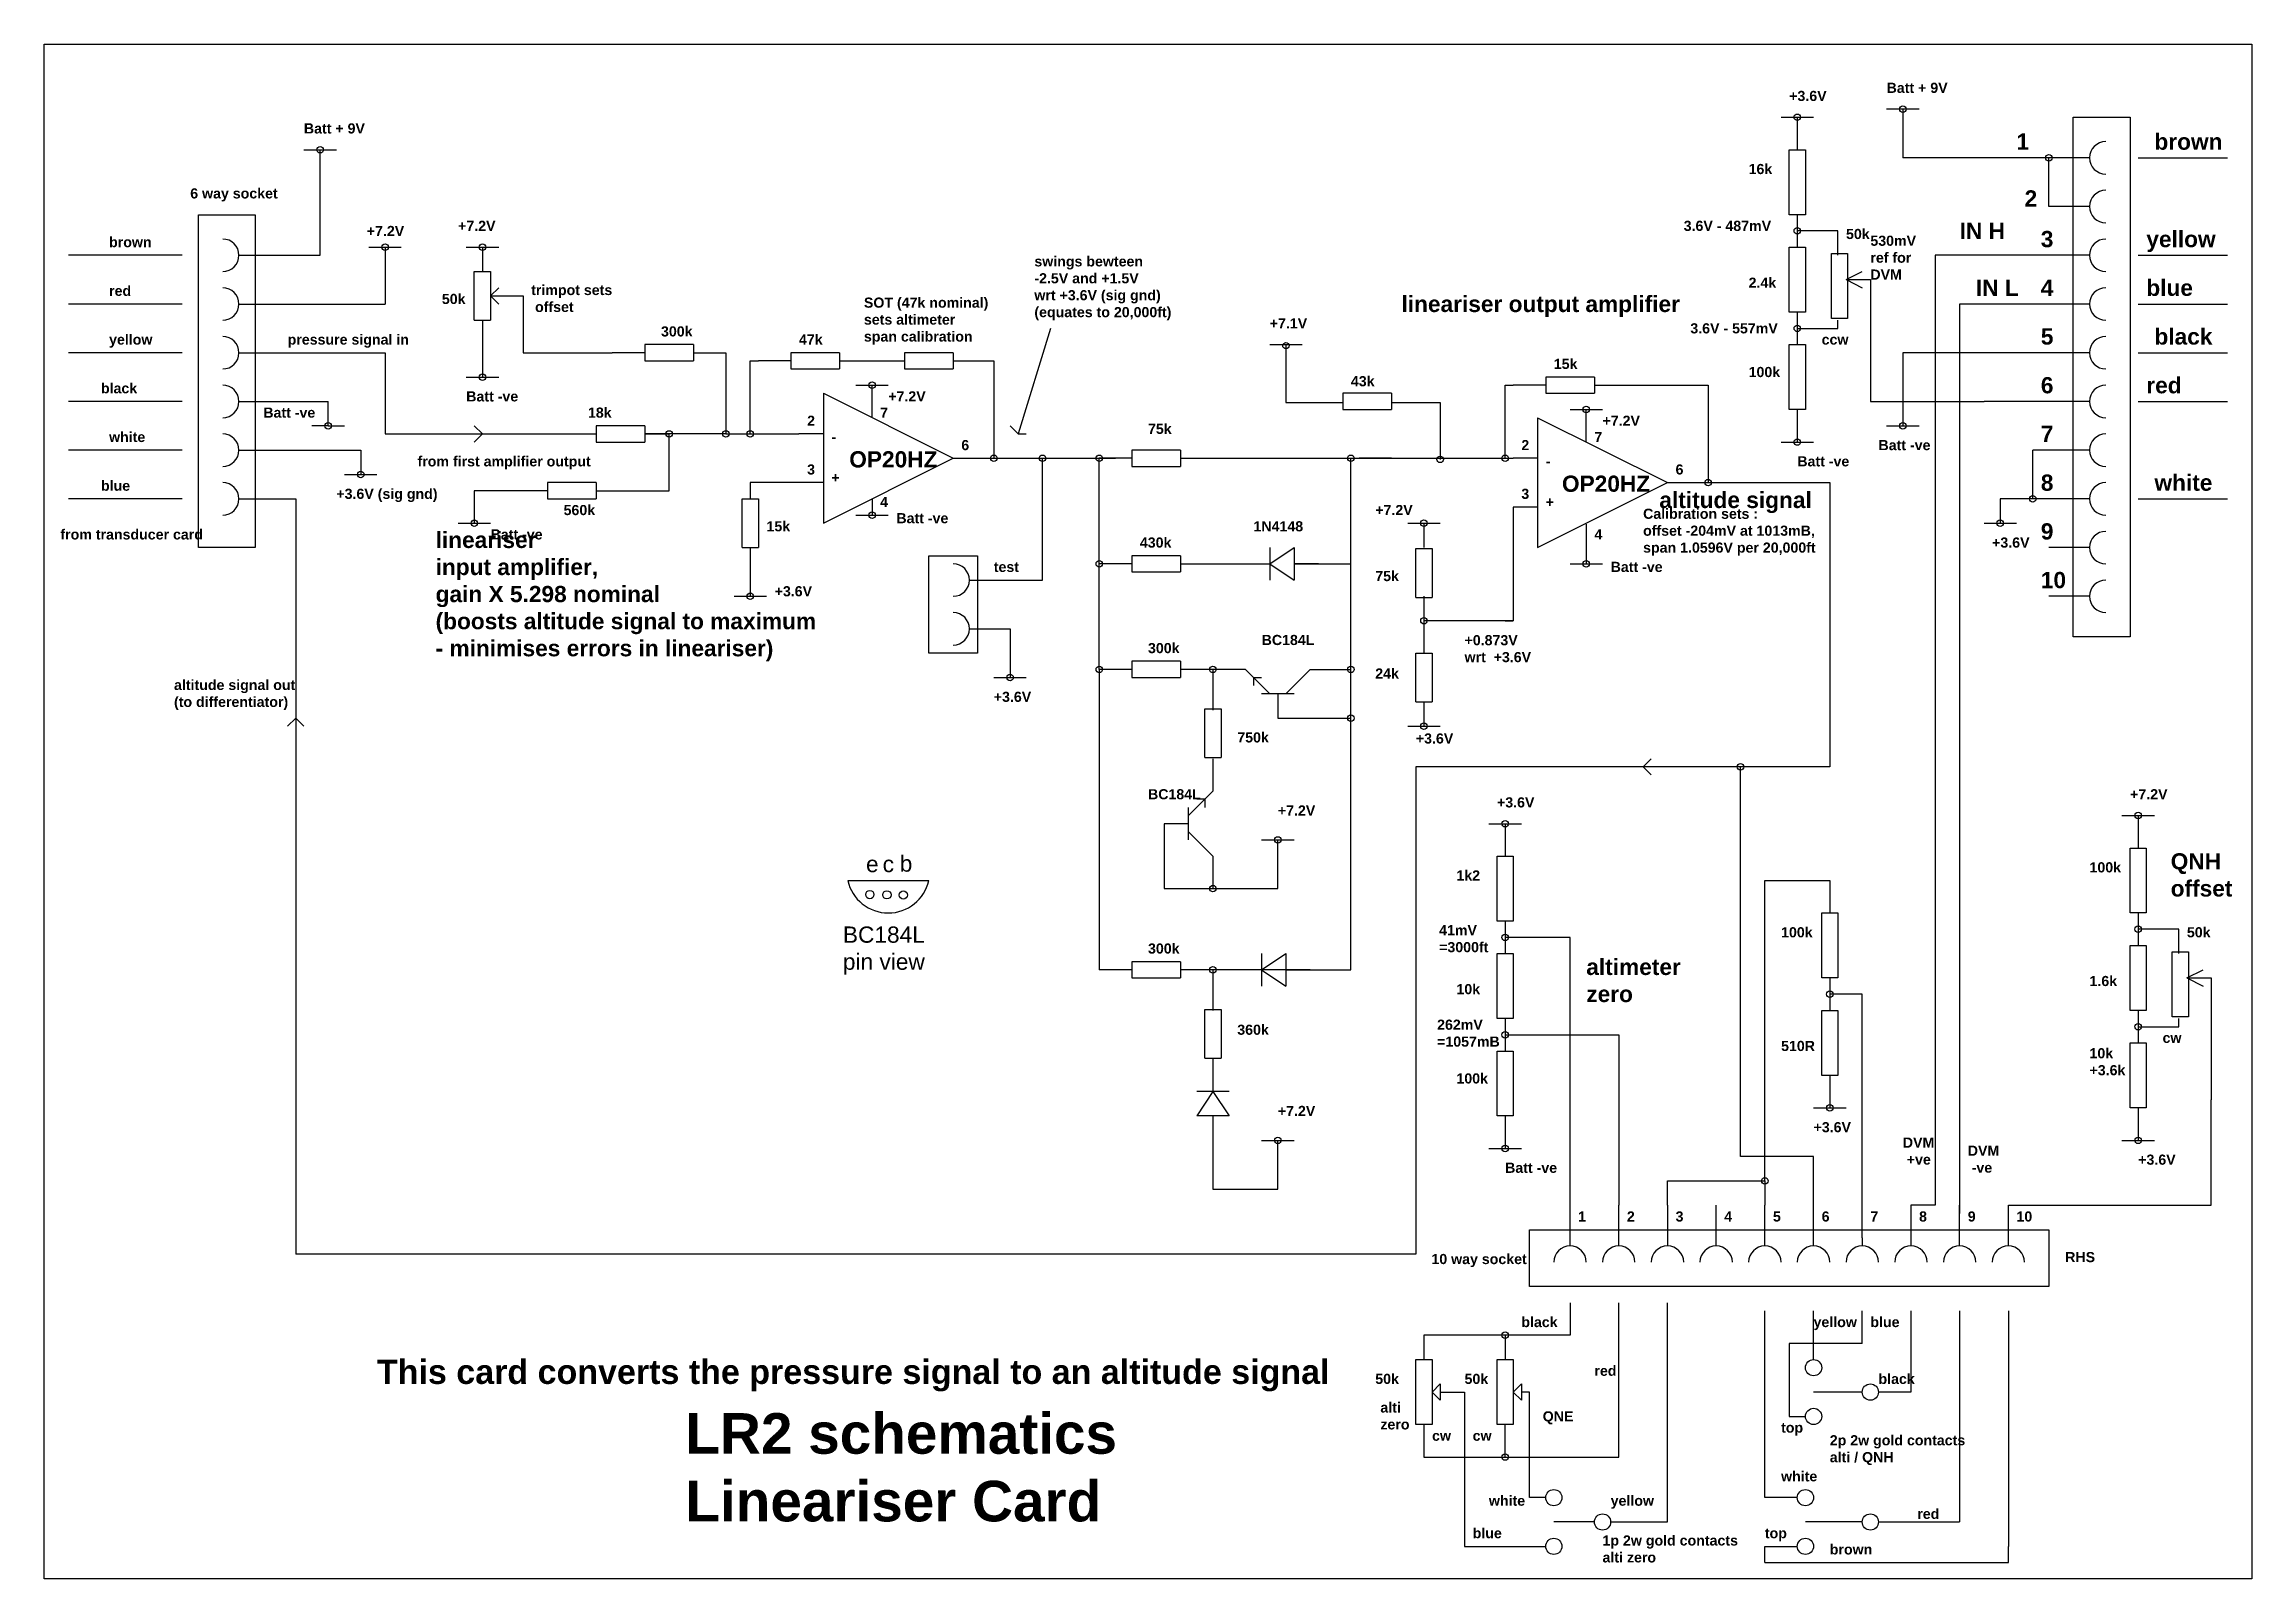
# Model space of a CAD drawing. Extents: x 11 to 283, y 14 to 203.
import ezdxf

# ---------------------------------------------------------------- set-up
doc = ezdxf.new("R2010")
doc.units = 0
doc.layers.add('1', color=7, linetype='CONTINUOUS')
doc.styles.add('ARIAL', font='ARIAL.TTF')
doc.styles.add('ARIALB', font='ARIALBD.TTF')

msp = doc.modelspace()

# ---------------------------------------------------------------- linework, layer by layer
at = {"layer": '1', "color": 7, "linetype": 'CONTINUOUS'}
for p, q in [((11, 203), (283, 203)), ((11, 14), (11, 203)), ((283, 203), (283, 14)), ((225, 194), (229, 194)), ((227, 194), (227, 190)), ((240, 195), (238, 195)), ((242, 195), (240, 195)), ((240, 195), (240, 189)), ((43, 190), (47, 190)), ((45, 177), (45, 190)), ((250, 189), (240, 189)), ((263, 189), (250, 189)), ((258, 183), (258, 189)), ((269, 189), (280, 189)), ((263, 183), (258, 183)), ((227, 182), (227, 178)), ((232, 180), (227, 180)), ((232, 177), (232, 180)), ((28, 177), (14, 177)), ((35, 177), (45, 177)), ((51, 178), (55, 178)), ((53, 178), (53, 171)), ((63, 178), (67, 178)), ((65, 178), (65, 175)), ((244, 177), (244, 60)), ((247, 177), (244, 177)), ((263, 177), (247, 177)), ((269, 177), (280, 177)), ((64, 169), (64, 175)), ((64, 175), (66, 175)), ((66, 175), (66, 169)), ((233, 174), (235, 175)), ((66, 172), (67, 173)), ((66, 172), (67, 171)), ((66, 172), (70, 172)), ((70, 172), (70, 165)), ((233, 174), (235, 173)), ((233, 174), (236, 174)), ((236, 174), (236, 159)), ((28, 171), (14, 171)), ((35, 171), (44, 171)), ((44, 171), (53, 171)), ((64, 169), (66, 169)), ((65, 169), (65, 162)), ((227, 170), (227, 166)), ((232, 168), (232, 169)), ((263, 171), (247, 171)), ((247, 171), (247, 59)), ((269, 171), (280, 171)), ((85, 166), (85, 164)), ((91, 166), (85, 166)), ((91, 166), (91, 164)), ((135, 168), (131, 155)), ((162, 166), (166, 166)), ((227, 168), (232, 168)), ((28, 165), (14, 165)), ((35, 165), (42, 165)), ((42, 165), (53, 165)), ((53, 165), (53, 155)), ((70, 165), (81, 165)), ((85, 165), (81, 165)), ((85, 164), (91, 164)), ((91, 165), (95, 165)), ((95, 165), (95, 155)), ((98, 155), (98, 164)), ((98, 164), (99, 164)), ((103, 164), (99, 164)), ((103, 165), (103, 163)), ((109, 165), (103, 165)), ((109, 165), (109, 163)), ((109, 164), (117, 164)), ((117, 165), (117, 163)), ((123, 165), (117, 165)), ((123, 165), (123, 163)), ((123, 164), (128, 164)), ((128, 164), (128, 152)), ((128, 164), (128, 152)), ((164, 165.87), (164, 162.87)), ((263, 165), (240, 165)), ((240, 165), (240, 156)), ((269, 165), (280, 165)), ((63, 162), (67, 162)), ((103, 163), (109, 163)), ((111, 161), (115, 161)), ((113, 157), (113, 161)), ((117, 163), (123, 163)), ((164, 162.87), (164, 158.87)), ((191, 152), (191, 161)), ((191, 161), (192, 161)), ((196, 161), (192, 161)), ((196, 162), (196, 160)), ((202, 162), (196, 162)), ((202, 162), (202, 160)), ((202, 161), (205, 161)), ((205, 161), (206, 161)), ((206, 161), (216, 161)), ((216, 161), (216, 149)), ((216, 161), (216, 149)), ((28, 159), (14, 159)), ((35, 159), (41, 159)), ((41, 159), (46, 159)), ((41, 159), (46, 159)), ((46, 156), (46, 159)), ((107, 160), (107, 144)), ((107, 160), (123, 152)), ((164, 158.87), (171, 158.87)), ((171, 160), (171, 158)), ((177, 160), (171, 160)), ((171, 158), (177, 158)), ((177, 160), (177, 158)), ((177, 158.87), (183, 158.87)), ((183, 158.87), (183, 151.87)), ((196, 160), (202, 160)), ((199, 158), (203, 158)), ((201, 154), (201, 158)), ((227, 158), (227, 154)), ((236, 159), (250, 159)), ((263, 159), (250, 159)), ((269, 159), (280, 159)), ((46, 156), (44, 156)), ((46, 156), (48, 156)), ((64, 156), (65, 155)), ((79, 156), (79, 154)), ((85, 156), (79, 156)), ((85, 156), (85, 154)), ((131, 155), (130, 156)), ((195, 157), (195, 141)), ((195, 157), (211, 149)), ((238, 156), (242, 156)), ((28, 153), (14, 153)), ((35, 153), (42, 153)), ((42, 153), (50, 153)), ((50, 153), (50, 150)), ((53, 155), (62, 155)), ((62, 155), (79, 155)), ((65, 155), (64, 154)), ((79, 154), (85, 154)), ((85, 155), (88, 155)), ((95, 155), (85, 155)), ((88, 148), (88, 155)), ((95, 155), (98, 155)), ((98, 155), (104, 155)), ((107, 155), (104, 155)), ((131, 155), (132, 155)), ((145, 153), (145, 151)), ((151, 153), (145, 153)), ((151, 153), (151, 151)), ((225, 154), (229, 154)), ((263, 153), (256, 153)), ((256, 147), (256, 153)), ((48, 150), (52, 150)), ((107, 144), (123, 152)), ((123, 152), (143, 152)), ((134, 137), (134, 152)), ((145, 152), (141, 152)), ((141, 139), (141, 152)), ((145, 151), (151, 151)), ((151, 152), (154, 152)), ((154, 152), (190, 152)), ((172, 139), (172, 152)), ((177, 152), (173, 152)), ((177, 152), (186, 152)), ((186, 152), (192, 152)), ((195, 152), (192, 152)), ((28, 147), (14, 147)), ((35, 147), (42, 147)), ((42, 147), (42, 54)), ((69, 148), (64, 148)), ((64, 148), (64, 144)), ((73, 148), (69, 148)), ((73, 149), (73, 147)), ((79, 149), (73, 149)), ((73, 147), (79, 147)), ((79, 149), (79, 147)), ((79, 148), (88, 148)), ((97, 141), (97, 147)), ((97, 147), (99, 147)), ((104, 149), (98, 149)), ((98, 149), (98, 147)), ((99, 147), (99, 141)), ((107, 149), (104, 149)), ((113, 147), (113, 145)), ((195, 141), (211, 149)), ((211, 149), (231, 149)), ((231, 149), (231, 114)), ((263, 147), (252, 147)), ((252, 147), (252, 144)), ((269, 147), (280, 147)), ((111, 145), (115, 145)), ((195, 146), (192, 146)), ((192, 146), (192, 132)), ((62, 144), (66, 144)), ((179, 144), (183, 144)), ((181, 144), (181, 141)), ((201, 143.87), (201, 139)), ((250, 144), (254, 144)), ((97, 141), (99, 141)), ((97, 141), (99, 141)), ((98, 141), (98, 135)), ((145, 139), (141, 139)), ((141, 126), (141, 139)), ((145, 140), (145, 138)), ((151, 140), (145, 140)), ((151, 140), (151, 138)), ((151, 139), (154, 139)), ((154, 139), (162, 139)), ((162, 141), (162, 137)), ((162, 139), (165, 141)), ((162, 139), (165, 137)), ((165, 141), (165, 137)), ((165, 139), (172, 139)), ((168, 139), (165, 139)), ((172, 120), (172, 139)), ((180, 134.87), (180, 140.87)), ((180, 140.87), (182, 140.87)), ((182, 140.87), (182, 134.87)), ((199, 139), (203, 139)), ((263, 141), (258, 141)), ((125, 137), (134, 137)), ((145, 138), (151, 138)), ((96, 135), (100, 135)), ((180, 134.87), (182, 134.87)), ((181, 135), (181, 128)), ((263, 135), (258, 135)), ((125, 131), (130, 131)), ((130, 131), (130, 125)), ((192, 132), (181, 132)), ((191, 132), (192, 132)), ((180, 122), (180, 128)), ((180, 128), (182, 128)), ((182, 128), (182, 122)), ((145, 126), (141, 126)), ((141, 126), (141, 89)), ((145, 127), (145, 125)), ((151, 127), (145, 127)), ((151, 127), (151, 125)), ((159, 126), (151, 126)), ((155, 126), (155, 121)), ((162, 123), (159, 126)), ((164, 123), (167, 126)), ((167, 126), (172, 126)), ((128, 125), (132, 125)), ((145, 125), (151, 125)), ((160, 125), (160, 124)), ((160, 125), (161, 125)), ((165, 123), (161, 123)), ((163, 123), (163, 120)), ((42, 120), (41, 119)), ((42, 120), (43, 119)), ((154, 115.13), (154, 121.13)), ((154, 121.13), (156, 121.13)), ((156, 121.13), (156, 115.13)), ((163, 120), (172, 120)), ((172, 89), (172, 120)), ((180, 122), (182, 122)), ((181, 122), (181, 119)), ((179, 119), (183, 119)), ((154, 115.13), (156, 115.13)), ((155, 115), (155, 111)), ((208, 114), (209, 115)), ((231, 114), (180, 114)), ((180, 114), (180, 54)), ((208, 114), (209, 113)), ((220, 66), (220, 114)), ((152, 108), (155, 111)), ((152, 105), (152, 109)), ((154, 110), (153, 110)), ((154, 110), (154, 109)), ((152, 107), (149, 107)), ((149, 107), (149, 99)), ((189, 107), (193, 107)), ((191, 107), (191, 103)), ((267, 108), (271, 108)), ((269, 108), (269, 104)), ((152, 106), (155, 103)), ((161, 105), (165, 105)), ((163, 99), (163, 105)), ((155, 103), (155, 99)), ((110, 100), (120, 100)), ((149, 99), (155, 99)), ((155, 99), (163, 99)), ((223, 63), (223, 100)), ((223, 100), (231, 100)), ((231, 100), (231, 96)), ((269, 96), (269, 92)), ((191, 95), (191, 91)), ((196, 93), (191, 93)), ((199, 93), (196, 93)), ((199, 60), (199, 93)), ((274, 94), (269, 94)), ((274, 91), (274, 94)), ((145, 90), (145, 88)), ((151, 90), (145, 90)), ((151, 90), (151, 88)), ((161, 91), (161, 87)), ((161, 89), (164, 91)), ((164, 91), (164, 87)), ((145, 89), (141, 89)), ((145, 88), (151, 88)), ((165, 89), (151, 89)), ((155, 89), (155, 84)), ((161, 89), (164, 87)), ((167, 89), (164, 89)), ((164, 89), (172, 89)), ((231, 88), (231, 84)), ((275, 88), (277, 89)), ((275, 88), (277, 87)), ((275, 88), (278, 88)), ((278, 88), (278, 73)), ((235, 86), (231, 86)), ((235, 60), (235, 86)), ((154, 78.13), (154, 84.13)), ((154, 84.13), (156, 84.13)), ((156, 84.13), (156, 78.13)), ((191, 83), (191, 79)), ((269, 84), (269, 80)), ((269, 82), (274, 82)), ((274, 82), (274, 83)), ((191, 81), (196, 81)), ((196, 81), (205, 81)), ((205, 81), (205, 60)), ((154, 78.13), (156, 78.13)), ((155, 78), (155, 74)), ((157, 74), (153, 74)), ((155, 74), (153, 71)), ((155, 74), (157, 71)), ((231, 76), (231, 72)), ((157, 71), (153, 71)), ((155, 71), (155, 62)), ((191, 71), (191, 67)), ((229, 72), (233, 72)), ((269, 72), (269, 68)), ((278, 60), (278, 73)), ((161, 68), (165, 68)), ((163, 62), (163, 68)), ((267, 68), (271, 68)), ((189, 67), (193, 67)), ((229, 66), (220, 66)), ((229, 60), (229, 66)), ((211, 60), (211, 63)), ((211, 63), (223, 63)), ((223, 63), (223, 60)), ((155, 62), (163, 62)), ((199, 55), (199, 60)), ((205, 55), (205, 60)), ((211, 60), (211, 55)), ((217, 55), (217, 60)), ((223, 55), (223, 60)), ((229, 55), (229, 60)), ((235, 56), (235, 60)), ((244, 60), (241, 60)), ((241, 60), (241, 55)), ((247, 55), (247, 60)), ((253, 55), (253, 60)), ((253, 60), (278, 60)), ((235, 56), (235, 55)), ((180, 54), (42, 54)), ((199, 48), (199, 44)), ((205, 29), (205, 48)), ((211, 21), (211, 48)), ((223, 24), (223, 47)), ((229, 41), (229, 47)), ((235, 43), (235, 47)), ((241, 47), (241, 37)), ((247, 47), (247, 21)), ((253, 47), (253, 18)), ((199, 44), (181, 44)), ((181, 44), (181, 41)), ((191, 44), (191, 41)), ((235, 43), (226, 43)), ((226, 43), (226, 34)), ((183, 37), (186, 37)), ((186, 37), (186, 24)), ((194, 37), (193, 37)), ((194, 24), (194, 37)), ((235, 37), (229, 37)), ((241, 37), (237, 37)), ((181, 33), (181, 29)), ((191, 29), (191, 33)), ((226, 34), (228, 34)), ((181, 29), (191, 29)), ((191, 29), (205, 29)), ((186, 24), (186, 18)), ((196, 24), (194, 24)), ((227, 24), (223, 24)), ((202, 21), (197, 21)), ((204, 21), (211, 21)), ((235, 21), (228, 21)), ((237, 21), (247, 21)), ((186, 18), (196, 18)), ((223, 16), (223, 18)), ((223, 18), (227, 18)), ((253, 16), (253, 18)), ((283, 14), (11, 14)), ((223, 16), (253, 16))]:
    msp.add_line(p, q, dxfattribs=at)
for points in [[(268, 130), (261, 130), (261, 194), (268, 194), (268, 130)], [(226, 190), (228, 190), (228, 182), (226, 182), (226, 190)], [(30, 182), (37, 182), (37, 141), (30, 141), (30, 182)], [(226, 178), (228, 178), (228, 170), (226, 170), (226, 178)], [(231.2, 177.2), (233.2, 177.2), (233.2, 169.2), (231.2, 169.2), (231.2, 177.2)], [(226, 166), (228, 166), (228, 158), (226, 158), (226, 166)], [(120, 140), (126, 140), (126, 128), (120, 128), (120, 140)], [(268, 104), (270, 104), (270, 96), (268, 96), (268, 104)], [(190, 103), (192, 103), (192, 95), (190, 95), (190, 103)], [(230, 96), (232, 96), (232, 88), (230, 88), (230, 96)], [(190, 91), (192, 91), (192, 83), (190, 83), (190, 91)], [(268, 92), (270, 92), (270, 84), (268, 84), (268, 92)], [(273.2, 91.2), (275.2, 91.2), (275.2, 83.2), (273.2, 83.2), (273.2, 91.2)], [(230, 84), (232, 84), (232, 76), (230, 76), (230, 84)], [(190, 79), (192, 79), (192, 71), (190, 71), (190, 79)], [(268, 80), (270, 80), (270, 72), (268, 72), (268, 80)], [(194, 50), (194, 57), (258, 57), (258, 50), (194, 50)], [(180, 41), (182, 41), (182, 33), (180, 33), (180, 41)], [(190, 41), (192, 41), (192, 33), (190, 33), (190, 41)], [(182, 37), (183, 38), (183, 36), (182, 37)], [(192, 37), (193, 38), (193, 36), (192, 37)]]:
    msp.add_lwpolyline(points, dxfattribs=at)
for centre, radius in [((227, 194), 0.4), ((240, 195), 0.4), ((45, 190), 0.4), ((258, 189), 0.4), ((227, 180), 0.4), ((53, 178), 0.4), ((65, 178), 0.4), ((164, 165.87), 0.4), ((227, 168), 0.4), ((65, 162), 0.4), ((113, 161), 0.4), ((201, 158), 0.4), ((46, 156), 0.4), ((88, 155), 0.4), ((95, 155), 0.4), ((98, 155), 0.4), ((240, 156), 0.4), ((128, 152), 0.4), ((134, 152), 0.4), ((141, 152), 0.4), ((172, 152), 0.4), ((191, 152), 0.4), ((227, 154), 0.4), ((50, 150), 0.4), ((183, 151.87), 0.4), ((216, 149), 0.4), ((256, 147), 0.4), ((64, 144), 0.4), ((113, 145), 0.4), ((181, 144), 0.4), ((252, 144), 0.4), ((141, 139), 0.4), ((201, 139), 0.4), ((98, 135), 0.4), ((181, 132), 0.4), ((130, 125), 0.4), ((141, 126), 0.4), ((155, 126), 0.4), ((172, 126), 0.4), ((172, 120), 0.4), ((181, 119), 0.4), ((220, 114), 0.4), ((191, 107), 0.4), ((269, 108), 0.4), ((163, 105), 0.4), ((112.73, 98.27), 0.508), ((114.83, 98.24), 0.508), ((116.85, 98.21), 0.508), ((155, 99), 0.4), ((191, 93), 0.4), ((269, 94), 0.4), ((155, 89), 0.4), ((231, 86), 0.4), ((269, 82), 0.4), ((191, 81), 0.4), ((231, 72), 0.4), ((163, 68), 0.4), ((269, 68), 0.4), ((191, 67), 0.4), ((223, 63), 0.4), ((191, 44), 0.4), ((229, 40), 1), ((236, 37), 1), ((229, 34), 1), ((191, 29), 0.4), ((197, 24), 1), ((228, 24), 1), ((203, 21), 1), ((236, 21), 1), ((197, 18), 1), ((228, 18), 1)]:
    msp.add_circle(centre, radius, dxfattribs=at)
for centre, radius, start, end in [((265, 189), 2, 90, 270), ((265, 183), 2, 90, 270), ((33, 177), 2, 270, 90), ((265, 177), 2, 90, 270), ((33, 171), 2, 270, 90), ((265, 171), 2, 90, 270), ((33, 165), 2, 270, 90), ((265, 165), 2, 90, 270), ((33, 159), 2, 270, 90), ((265, 159), 2, 90, 270), ((33, 153), 2, 270, 90), ((265, 153), 2, 90, 270), ((33, 147), 2, 270, 90), ((265, 147), 2, 90, 270), ((265, 141), 2, 90, 270), ((123, 137), 2, 270, 90), ((265, 135), 2, 90, 270), ((123, 131), 2, 270, 90), ((115, 101.12), 5.12, 192.6804, 347.3196), ((199, 53), 2, 0, 180), ((205, 53), 2, 0, 180), ((211, 53), 2, 0, 180), ((217, 53), 2, 0, 180), ((223, 53), 2, 0, 180), ((229, 53), 2, 0, 180), ((235, 53), 2, 0, 180), ((241, 53), 2, 0, 180), ((247, 53), 2, 0, 180), ((253, 53), 2, 0, 180)]:
    msp.add_arc(centre, radius, start, end, dxfattribs=at)

# ---------------------------------------------------------------- texts
for s, height, style, p in [('+3.6V', 1.25, 'ARIALB', (226, 196)), ('Batt + 9V', 1.25, 'ARIALB', (238, 197)), ('Batt + 9V', 1.25, 'ARIALB', (43, 192)), ('1', 2, 'ARIALB', (254, 190)), ('brown', 2, 'ARIALB', (271, 190)), ('16k', 1.25, 'ARIALB', (221, 187)), ('6 way socket', 1.25, 'ARIALB', (29, 184)), ('2', 2, 'ARIALB', (255, 183)), ('+7.2V', 1.25, 'ARIALB', (50.75, 179.37)), ('+7.2V', 1.25, 'ARIALB', (62, 180)), ('3.6V - 487mV', 1.25, 'ARIALB', (213, 180)), ('50k', 1.25, 'ARIALB', (233, 179)), ('IN H', 2, 'ARIALB', (247, 179)), ('3', 2, 'ARIALB', (257, 178)), ('yellow', 2, 'ARIALB', (270, 178)), ('brown', 1.25, 'ARIALB', (19, 178)), ('2.4k', 1.25, 'ARIALB', (221, 173)), ('blue', 2, 'ARIALB', (270, 172)), ('red', 1.25, 'ARIALB', (19, 172)), ('50k', 1.25, 'ARIALB', (60, 171)), ('lineariser output amplifier', 2, 'ARIALB', (178.23, 170.01)), ('IN L', 2, 'ARIALB', (249, 172)), ('4', 2, 'ARIALB', (257, 172)), ('+7.1V', 1.25, 'ARIALB', (162, 168)), ('3.6V - 557mV', 1.25, 'ARIALB', (213.82, 167.38)), ('yellow', 1.25, 'ARIALB', (19, 166)), ('pressure signal in', 1.25, 'ARIALB', (41, 166)), ('300k', 1.25, 'ARIALB', (87, 167)), ('47k', 1.25, 'ARIALB', (104, 166)), ('ccw', 1.25, 'ARIALB', (230, 166)), ('5', 2, 'ARIALB', (257, 166)), ('black', 2, 'ARIALB', (271, 166)), ('15k', 1.25, 'ARIALB', (197, 163)), ('100k', 1.25, 'ARIALB', (221, 162)), ('black', 1.25, 'ARIALB', (18, 160)), ('43k', 1.25, 'ARIALB', (172, 160.87)), ('6', 2, 'ARIALB', (257, 160)), ('red', 2, 'ARIALB', (270, 160)), ('Batt -ve', 1.25, 'ARIALB', (38, 157)), ('Batt -ve', 1.25, 'ARIALB', (63, 159)), ('18k', 1.25, 'ARIALB', (78, 157)), ('7', 1.25, 'ARIALB', (114, 157)), ('+7.2V', 1.25, 'ARIALB', (115, 159)), ('white', 1.25, 'ARIALB', (19, 154)), ('2', 1.25, 'ARIALB', (105, 156)), ('75k', 1.25, 'ARIALB', (147, 155)), ('7', 1.25, 'ARIALB', (202, 154)), ('+7.2V', 1.25, 'ARIALB', (203, 156)), ('7', 2, 'ARIALB', (257, 154)), ('-', 1.25, 'ARIALB', (108, 154)), ('OP20HZ', 2, 'ARIALB', (110.19, 150.87)), ('6', 1.25, 'ARIALB', (124, 153)), ('2', 1.25, 'ARIALB', (193, 153)), ('Batt -ve', 1.25, 'ARIALB', (237, 153)), ('from first amplifier output', 1.25, 'ARIALB', (57, 151)), ('3', 1.25, 'ARIALB', (105, 150)), ('+', 1.25, 'ARIALB', (108, 149)), ('-', 1.25, 'ARIALB', (196, 151)), ('OP20HZ', 2, 'ARIALB', (198, 147.87)), ('6', 1.25, 'ARIALB', (212, 150)), ('Batt -ve', 1.25, 'ARIALB', (227, 151)), ('8', 2, 'ARIALB', (257, 148)), ('white', 2, 'ARIALB', (271, 148)), ('blue', 1.25, 'ARIALB', (18, 148)), ('+3.6V (sig gnd)', 1.25, 'ARIALB', (47, 147)), ('4', 1.25, 'ARIALB', (114, 146)), ('3', 1.25, 'ARIALB', (193, 147)), ('+', 1.25, 'ARIALB', (196, 146)), ('altitude signal', 2, 'ARIALB', (210, 145.87)), ('560k', 1.25, 'ARIALB', (75, 145)), ('15k', 1.25, 'ARIALB', (100, 143)), ('Batt -ve', 1.25, 'ARIALB', (116, 144)), ('1N4148', 1.25, 'ARIALB', (160, 143)), ('+7.2V', 1.25, 'ARIALB', (175, 145)), ('from transducer card', 1.25, 'ARIALB', (13, 142)), ('Batt -ve', 1.25, 'ARIALB', (66, 142)), ('430k', 1.25, 'ARIALB', (146, 141)), ('4', 1.25, 'ARIALB', (202, 142)), ('+3.6V', 1.25, 'ARIALB', (251, 141)), ('9', 2, 'ARIALB', (257, 142)), ('test', 1.25, 'ARIALB', (128, 138)), ('Batt -ve', 1.25, 'ARIALB', (204, 138)), ('+3.6V', 1.25, 'ARIALB', (101, 135)), ('75k', 1.25, 'ARIALB', (175, 136.87)), ('10', 2, 'ARIALB', (257, 136)), ('300k', 1.25, 'ARIALB', (147, 128)), ('BC184L', 1.25, 'ARIALB', (161, 129)), ('24k', 1.25, 'ARIALB', (175, 124.87)), ('+3.6V', 1.25, 'ARIALB', (128, 122)), ('750k', 1.25, 'ARIALB', (158, 117)), ('+3.6V', 1.25, 'ARIALB', (180, 116.87)), ('BC184L', 1.25, 'ARIALB', (147, 110)), ('+7.2V', 1.25, 'ARIALB', (163, 108)), ('+3.6V', 1.25, 'ARIALB', (190, 109)), ('+7.2V', 1.25, 'ARIALB', (268, 110)), ('e', 2, 'ARIAL', (112.26, 101.03)), ('c', 2, 'ARIAL', (114.31, 101.03)), ('b', 2, 'ARIAL', (116.41, 101.09)), ('1k2', 1.25, 'ARIALB', (185, 100)), ('100k', 1.25, 'ARIALB', (263, 101)), ('100k', 1.25, 'ARIALB', (225, 93)), ('50k', 1.25, 'ARIALB', (275, 93)), ('300k', 1.25, 'ARIALB', (147, 91)), ('10k', 1.25, 'ARIALB', (185, 86)), ('1.6k', 1.25, 'ARIALB', (263, 87)), ('360k', 1.25, 'ARIALB', (158, 81)), ('510R', 1.25, 'ARIALB', (225, 79)), ('cw', 1.25, 'ARIALB', (272, 80)), ('100k', 1.25, 'ARIALB', (185, 75)), ('+7.2V', 1.25, 'ARIALB', (163, 71)), ('+3.6V', 1.25, 'ARIALB', (229, 69)), ('+3.6V', 1.25, 'ARIALB', (269, 65)), ('Batt -ve', 1.25, 'ARIALB', (191, 64)), ('1', 1.25, 'ARIALB', (200, 58)), ('2', 1.25, 'ARIALB', (206, 58)), ('3', 1.25, 'ARIALB', (212, 58)), ('4', 1.25, 'ARIALB', (218, 58)), ('5', 1.25, 'ARIALB', (224, 58)), ('6', 1.25, 'ARIALB', (230, 58)), ('7', 1.25, 'ARIALB', (236, 58)), ('8', 1.25, 'ARIALB', (242, 58)), ('9', 1.25, 'ARIALB', (248, 58)), ('10', 1.25, 'ARIALB', (254, 58)), ('10 way socket', 1.25, 'ARIALB', (181.92, 52.76)), ('RHS', 1.25, 'ARIALB', (260, 53)), ('black', 1.25, 'ARIALB', (193, 45)), ('yellow', 1.25, 'ARIALB', (229, 45)), ('blue', 1.25, 'ARIALB', (236, 45)), ('This card converts the pressure signal to an altitude signal', 3, 'ARIALB', (52, 38)), ('50k', 1.25, 'ARIALB', (175, 38)), ('50k', 1.25, 'ARIALB', (186, 38)), ('red', 1.25, 'ARIALB', (202, 39)), ('black', 1.25, 'ARIALB', (237, 38)), ('QNE', 1.25, 'ARIALB', (195.63, 33.38)), ('top', 1.25, 'ARIALB', (225, 32)), ('cw', 1.25, 'ARIALB', (182, 31)), ('cw', 1.25, 'ARIALB', (187, 31)), ('white', 1.25, 'ARIALB', (225, 26)), ('white', 1.25, 'ARIALB', (189, 23)), ('yellow', 1.25, 'ARIALB', (204, 23)), ('red', 1.25, 'ARIALB', (241.78, 21.38)), ('blue', 1.25, 'ARIALB', (187, 19)), ('top', 1.25, 'ARIALB', (223, 19)), ('brown', 1.25, 'ARIALB', (231, 17))]:
    msp.add_text(s, height=height, dxfattribs=dict(at, style=style)).set_placement(p)
at = {"layer": '1', "color": 7, "linetype": 'CONTINUOUS', "attachment_point": 7}
for s, insert, char_height, style in [('swings bewteen \\P-2.5V and +1.5V \\Pwrt +3.6V (sig gnd)\\P(equates to 20,000ft)', (133, 169), 1.25, 'ARIALB'), ('530mV \\Pref for\\PDVM', (236, 174), 1.25, 'ARIALB'), ('trimpot sets\\P offset', (71, 170), 1.25, 'ARIALB'), ('SOT (47k nominal)\\Psets altimeter \\Pspan calibration', (112, 166), 1.25, 'ARIALB'), ('Calibration sets :\\Poffset -204mV at 1013mB,\\Pspan 1.0596V per 20,000ft', (208, 140), 1.25, 'ARIALB'), ('lineariser \\Pinput amplifier,\\Pgain X 5.298 nominal\\P(boosts altitude signal to maximum\\P- minimises errors in lineariser)', (59.23, 127.01), 2, 'ARIALB'), ('\\P+0.873V\\Pwrt  +3.6V', (186, 126.87), 1.25, 'ARIALB'), ('altitude signal out \\P(to differentiator)', (27, 121), 1.25, 'ARIALB'), ('QNH \\Poffset', (273, 98), 2, 'ARIALB'), ('BC184L \\Ppin view', (109.41, 88.4), 2, 'ARIAL'), ('41mV\\P=3000ft', (182.87, 91.15), 1.25, 'ARIALB'), ('altimeter \\Pzero', (201, 85), 2, 'ARIALB'), ('262mV\\P=1057mB', (182.62, 79.52), 1.25, 'ARIALB'), ('10k\\P+3.6k', (263, 76), 1.25, 'ARIALB'), ('DVM\\P +ve', (240, 65), 1.25, 'ARIALB'), ('DVM\\P -ve', (248, 64), 1.25, 'ARIALB'), ('alti \\Pzero', (175.63, 32.38), 1.25, 'ARIALB'), ('LR2 schematics\\PLineariser Card', (90, 21), 5, 'ARIALB'), ('2p 2w gold contacts\\Palti / QNH', (231, 28), 1.25, 'ARIALB'), ('1p 2w gold contacts\\Palti zero', (203, 16), 1.25, 'ARIALB')]:
    msp.add_mtext(s, dxfattribs=dict(at, insert=insert, char_height=char_height, style=style))

doc.saveas('drawing.dxf')
